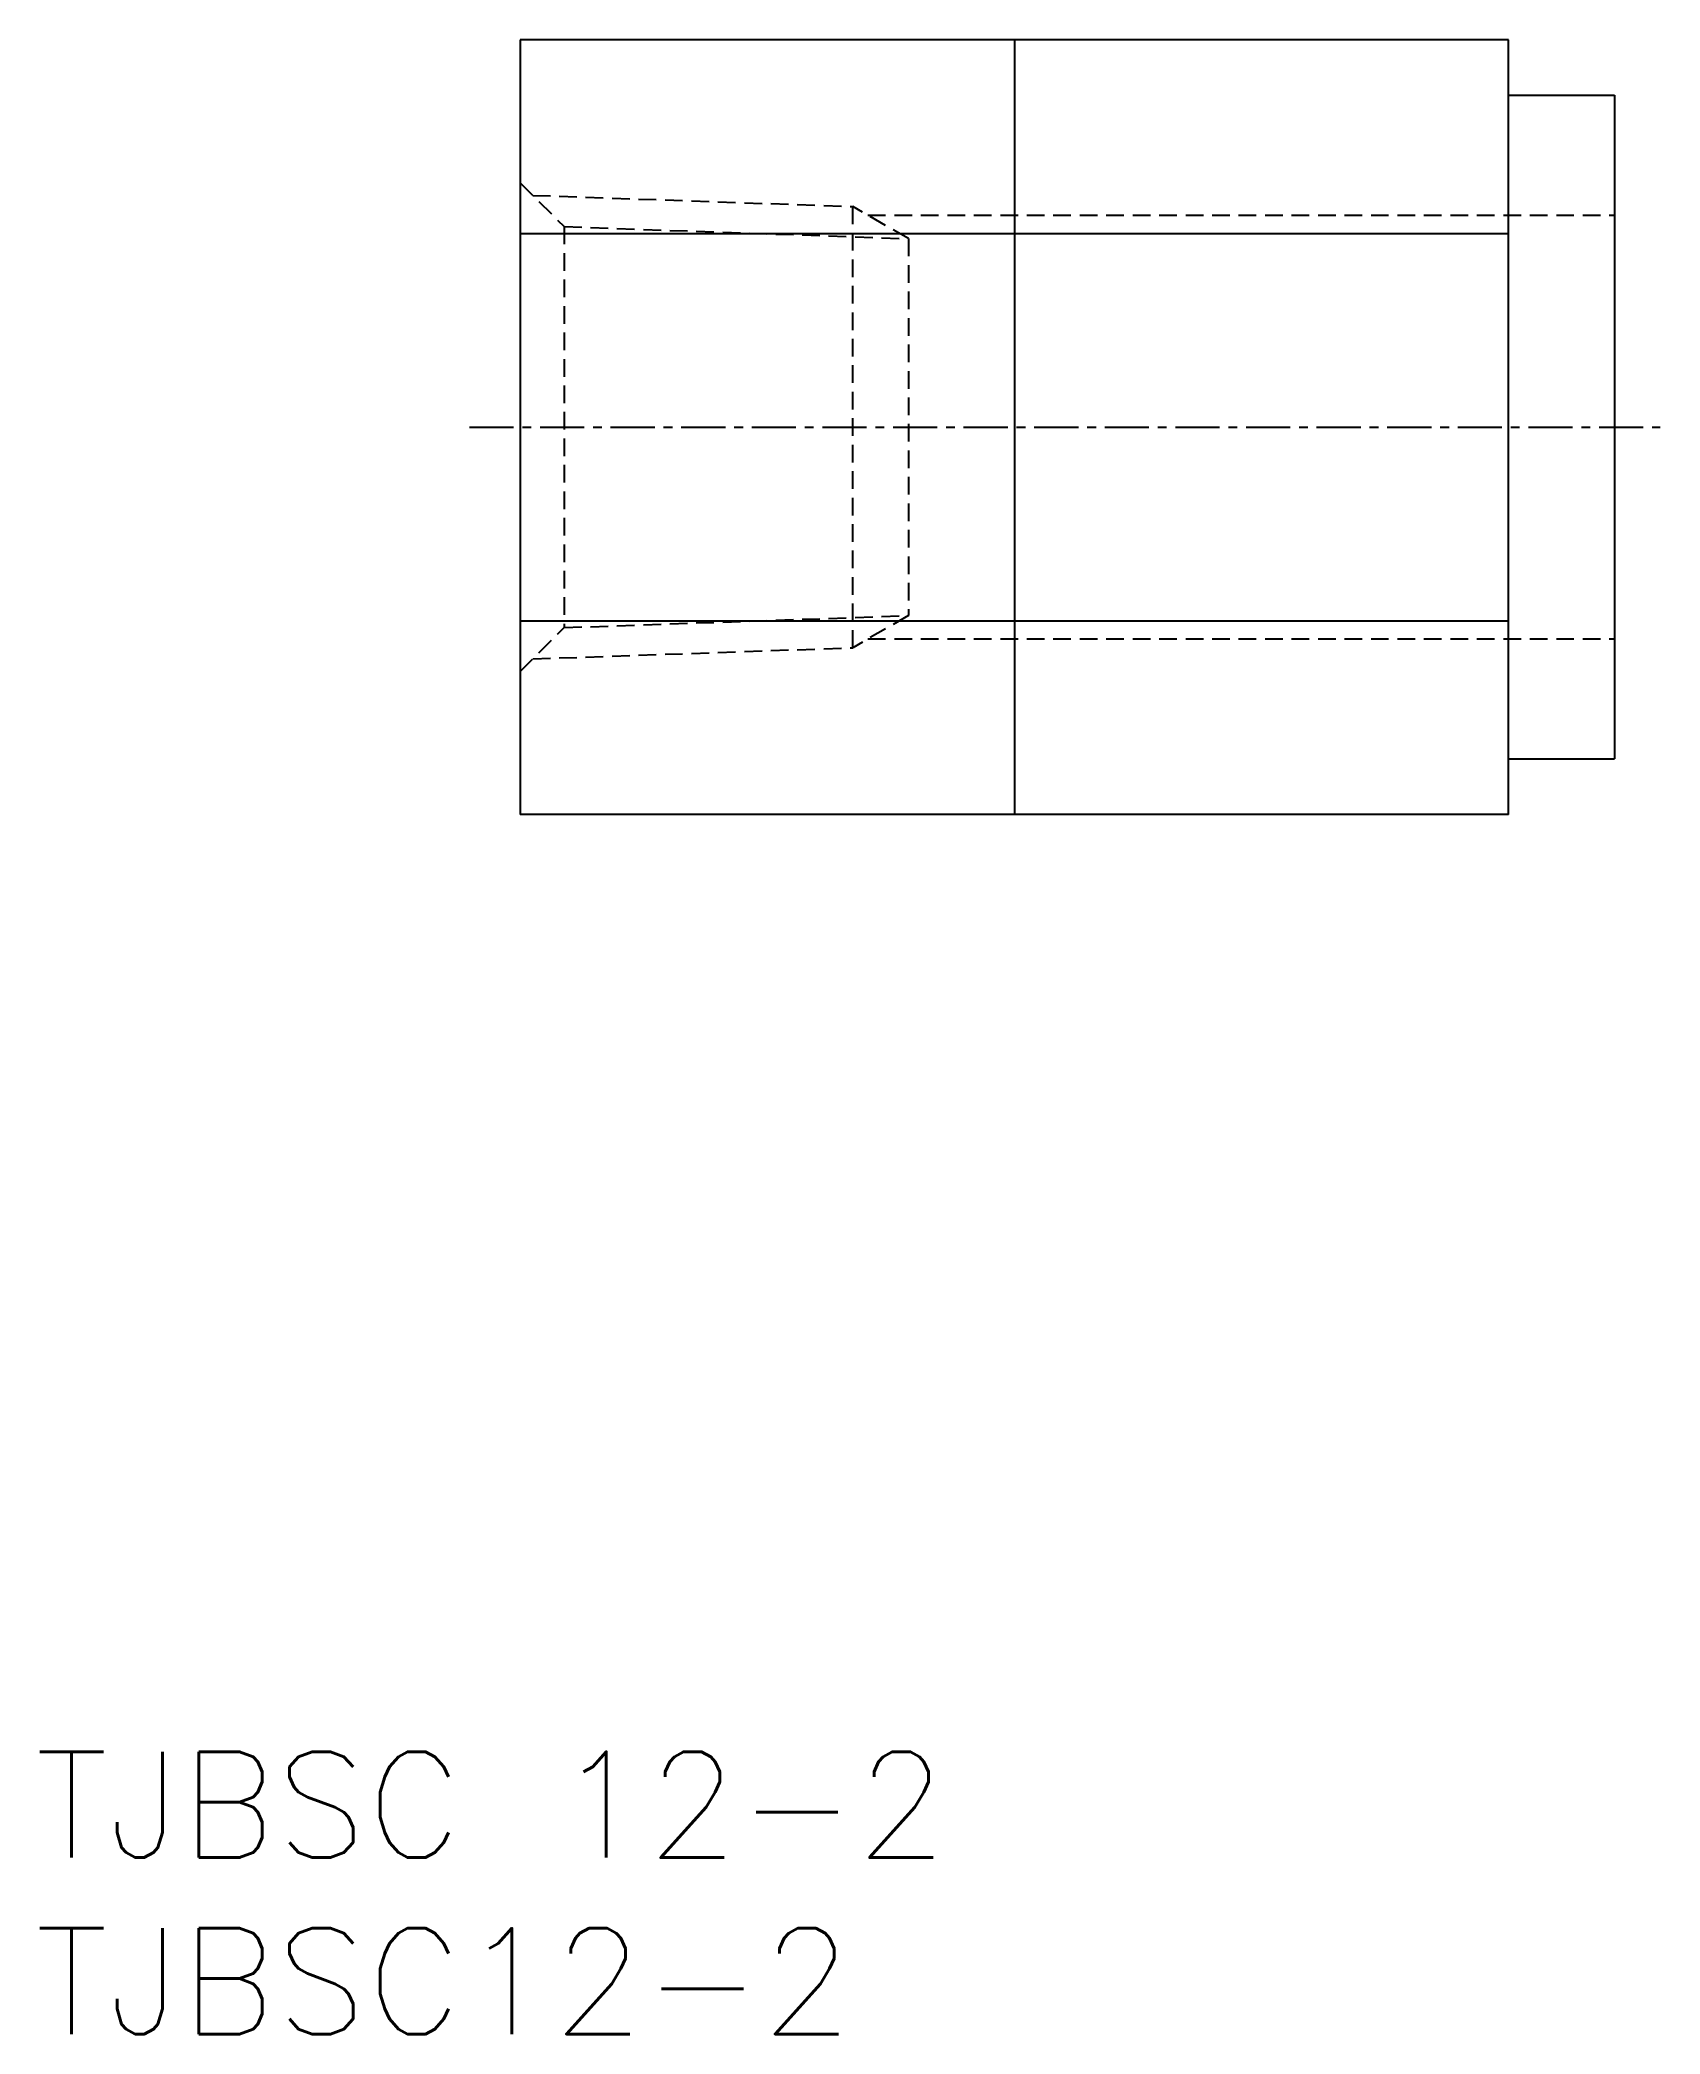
# Model space of a CAD drawing. Extents: x 0.1 to 46, y 0 to 56.5.
import ezdxf

# ---------------------------------------------------------------- set-up
doc = ezdxf.new("R2010")
doc.units = 0
doc.linetypes.add('CENTER', pattern=[2, 1.25, -0.25, 0.25, -0.25])
doc.linetypes.add('DASHED', pattern=[0.75, 0.5, -0.25])
doc.layers.get('0').update_dxf_attribs({"linetype": 'CONTINUOUS'})
doc.layers.add('CENTER', color=1, linetype='CENTER')
doc.styles.get("Standard").update_dxf_attribs({"font": 'txt.shx'})

# ---------------------------------------------------------------- blocks, each defined once
blk = doc.blocks.new('*U4')
at = {"color": 7, "linetype": 'CONTINUOUS'}
blk.add_text('TJBSC12-2', height=3, dxfattribs=at).set_placement((0, 0))
blk = doc.blocks.new('*U5')
at = {"color": 7, "linetype": 'CONTINUOUS'}
blk.add_text('TJBSC 12-2', height=3, dxfattribs=at).set_placement((0, 5))

msp = doc.modelspace()

# ---------------------------------------------------------------- linework, layer by layer
at = {"color": 7, "linetype": 'CONTINUOUS'}
for p, q in [((41.734, 56.492), (13.734, 56.492)), ((13.734, 56.492), (13.734, 34.552)), ((27.734, 56.492), (27.734, 34.552)), ((41.734, 34.552), (41.734, 56.492)), ((41.734, 54.922), (44.734, 54.922)), ((44.734, 54.922), (44.734, 36.122)), ((13.734, 51.007), (41.734, 51.007)), ((13.734, 40.037), (41.734, 40.037)), ((41.734, 36.122), (44.734, 36.122)), ((41.734, 34.552), (13.734, 34.552))]:
    msp.add_line(p, q, dxfattribs=at)
at = {"color": 3, "linetype": 'DASHED'}
for p, q in [((13.734, 52.445), (14.977, 51.201)), ((14.09, 52.088), (23.156, 51.772)), ((24.734, 50.861), (23.156, 51.772)), ((23.156, 39.273), (23.156, 51.772)), ((23.588, 51.522), (44.734, 51.522)), ((14.977, 51.201), (24.734, 50.861)), ((14.977, 51.201), (14.977, 39.843)), ((24.734, 50.861), (24.734, 40.184)), ((14.977, 39.843), (24.734, 40.184)), ((24.734, 40.184), (23.156, 39.273)), ((13.734, 38.6), (14.977, 39.843)), ((14.09, 38.956), (23.156, 39.273)), ((23.588, 39.522), (44.734, 39.522))]:
    msp.add_line(p, q, dxfattribs=at)
at = {"layer": 'CENTER', "color": 1, "linetype": 'CENTER'}
msp.add_line((12.298, 45.522), (46.028, 45.522), dxfattribs=at)

# ---------------------------------------------------------------- block references
at = {"color": 7, "linetype": 'CONTINUOUS'}
for name in ['*U5', '*U4']:
    msp.add_blockref(name, (0, 0), dxfattribs=at)

doc.saveas('drawing.dxf')
